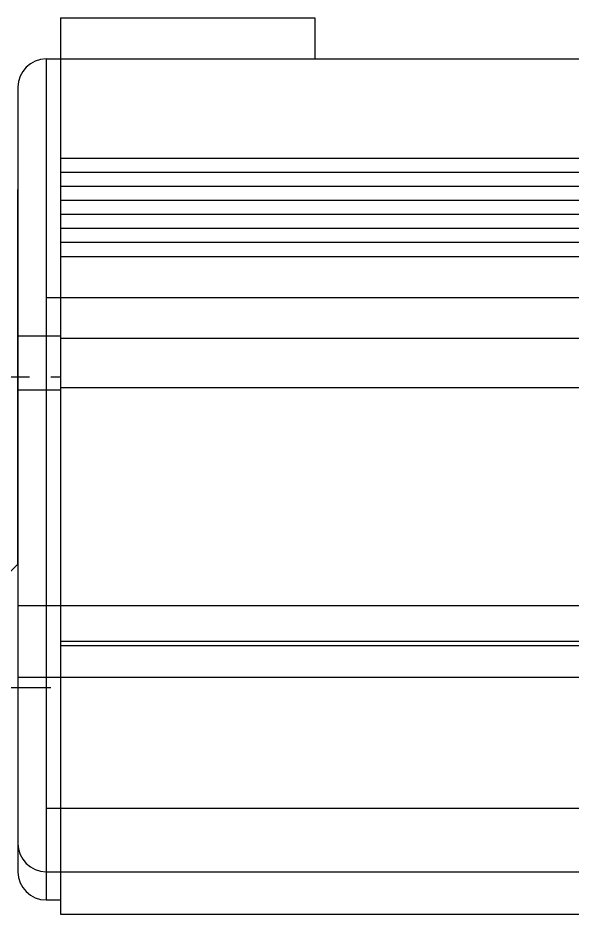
# Model space of a CAD drawing. Extents: x -653 to 8, y -59 to 438.
# Drawn here: x -474 to -434.8, y 155.8 to 219.2 of the extents above; entities that cross this region are included whole.
import ezdxf

# ---------------------------------------------------------------- set-up
doc = ezdxf.new("R2010")
doc.units = 0
doc.linetypes.add('CENTER', pattern=[12, 7.5, -1.5, 1.5, -1.5])
doc.linetypes.add('CONTINOUS', pattern=[0])
doc.layers.get('0').update_dxf_attribs({"linetype": 'CONTINUOUS'})
doc.layers.add('CENTER', color=1, linetype='CENTER')

msp = doc.modelspace()

# ---------------------------------------------------------------- linework, layer by layer
at = {"color": 7, "linetype": 'CONTINOUS'}
for p, q in [((-470.957, 219.247), (-470.957, 216.347)), ((-470.957, 219.247), (-452.957, 219.247)), ((-452.957, 219.247), (-452.957, 216.347)), ((-471.957, 216.347), (-5.957, 216.347)), ((-471.957, 216.347), (-471.957, 156.847)), ((-470.957, 216.347), (-470.957, 155.847)), ((-473.957, 214.347), (-473.957, 158.847)), ((-470.957, 209.326), (-6.957, 209.326)), ((-470.957, 208.334), (-6.957, 208.334)), ((-470.957, 207.341), (-6.957, 207.341)), ((-473.957, 180.597), (-473.957, 207.097)), ((-470.957, 206.348), (-6.957, 206.348)), ((-470.957, 205.356), (-6.957, 205.356)), ((-470.957, 204.363), (-6.957, 204.363)), ((-470.957, 203.371), (-6.957, 203.371)), ((-470.957, 202.378), (-6.957, 202.378)), ((-471.957, 199.461), (-5.957, 199.461)), ((-473.957, 196.747), (-470.957, 196.747)), ((-470.957, 196.597), (-6.957, 196.597)), ((-473.957, 192.947), (-470.957, 192.947)), ((-470.957, 193.097), (-6.957, 193.097)), ((-474.457, 180.097), (-473.957, 180.597)), ((-473.957, 177.683), (-6.957, 177.683)), ((-470.957, 175.147), (-6.957, 175.147)), ((-470.957, 174.847), (-6.957, 174.847)), ((-473.957, 172.611), (-6.957, 172.611)), ((-471.957, 163.347), (-5.957, 163.347)), ((-471.957, 158.847), (-5.957, 158.847)), ((-471.957, 156.847), (-470.957, 156.847)), ((-470.957, 155.847), (-6.957, 155.847))]:
    msp.add_line(p, q, dxfattribs=at)
for centre, start, end in [((-471.957, 214.347), 90, 180), ((-471.957, 160.847), 180, 270), ((-471.957, 158.847), 180, 270)]:
    msp.add_arc(centre, 2, start, end, dxfattribs=at)
at = {"layer": 'CENTER', "color": 1, "linetype": 'CENTER'}
for p, q in [((-504.64, 193.847), (-470.957, 193.847)), ((-471.618, 171.847), (-479.727, 171.847))]:
    msp.add_line(p, q, dxfattribs=at)

doc.saveas('drawing.dxf')
